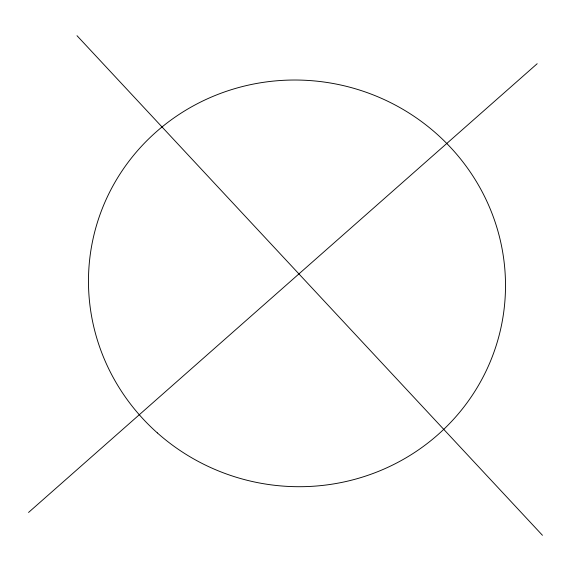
<?xml version="1.0" encoding="UTF-8"?>
<svg xmlns="http://www.w3.org/2000/svg" width="571" height="571" viewBox="0 0 571 571"><rect width="100%" height="100%" fill="white"/><g stroke="black" fill="none" stroke-linecap="round" stroke-linejoin="round"><path stroke-width="0.86" d="M28.55 512.451L537.175 63.716M77.006 35.702L542.45 535.298M157.325 432.897A208.743 203.119 11.5 0 0 500.917 327.932A208.743 203.119 11.5 0 0 232.725 89.262A208.743 203.119 11.5 0 0 157.325 432.897"/></g></svg>
